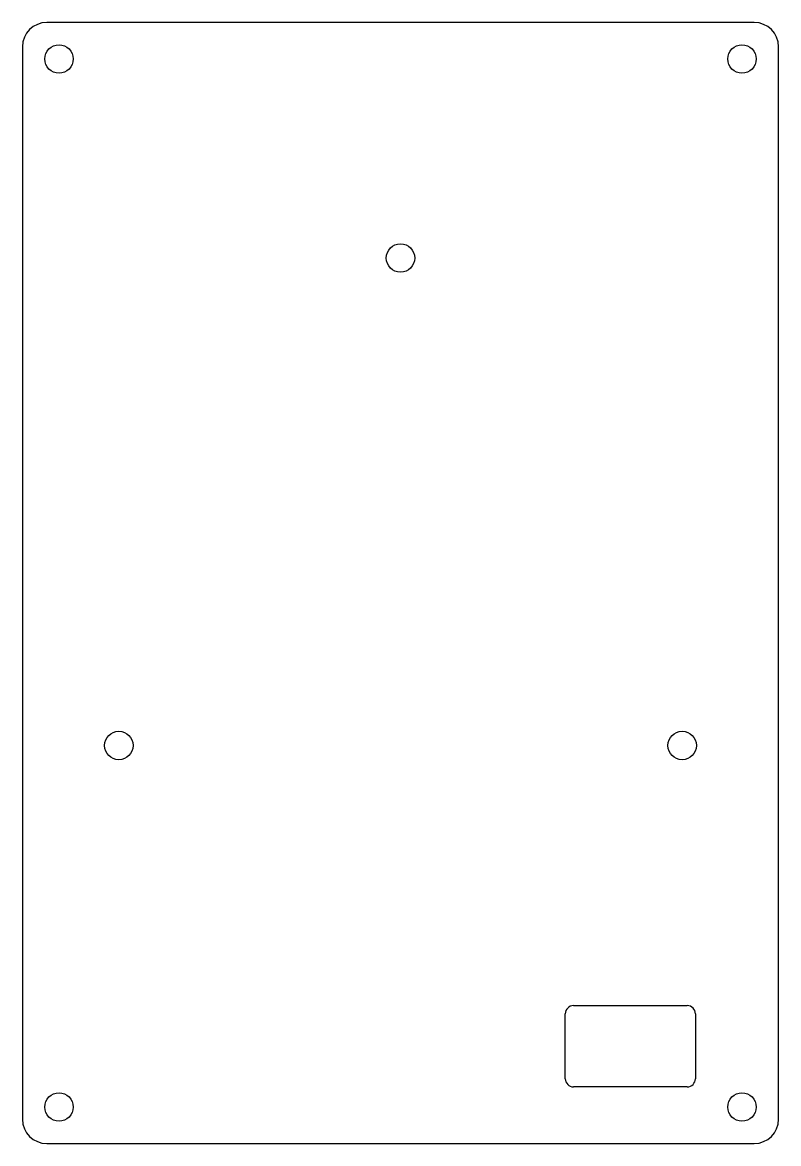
# Model space of a CAD drawing. Extents: x 0 to 93, y 0 to 138.
import ezdxf

# ---------------------------------------------------------------- set-up
doc = ezdxf.new("R2010")
doc.units = 0
doc.layers.add('Sketch014', color=7, linetype='CONTINUOUS')

msp = doc.modelspace()

# ---------------------------------------------------------------- linework, layer by layer
at = {"layer": 'Sketch014'}
for p, q in [((90, 138), (3, 138)), ((0, 135), (0, 3)), ((93, 3), (93, 135)), ((67.77, 16.9771), (81.77, 16.9771)), ((66.77, 7.97711), (66.77, 15.9771)), ((82.77, 15.9771), (82.77, 7.97711)), ((81.77, 6.97711), (67.77, 6.97711)), ((3, 0), (90, 0))]:
    msp.add_line(p, q, dxfattribs=at)
for centre in [(4.5, 133.5), (88.5, 133.5), (46.5, 109), (11.859, 49), (81.141, 49), (4.5, 4.5), (88.5, 4.5)]:
    msp.add_circle(centre, 1.75, dxfattribs=at)
for centre, radius, start, end in [((3, 135), 3, 90, 180), ((90, 135), 3, 0, 90), ((67.77, 15.9771), 1, 90, 180), ((81.77, 15.9771), 1, 0, 90), ((67.77, 7.97711), 1, 180, -90), ((81.77, 7.97711), 1, -90, 0), ((3, 3), 3, 180, -90), ((90, 3), 3, -90, 0)]:
    msp.add_arc(centre, radius, start, end, dxfattribs=at)

doc.saveas('drawing.dxf')
